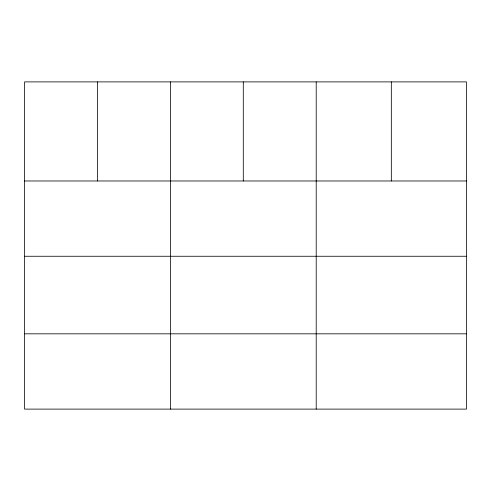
<?xml version="1.0" encoding="UTF-8"?>
<svg xmlns="http://www.w3.org/2000/svg" width="491" height="491" viewBox="0 0 491 491"><rect width="100%" height="100%" fill="white"/><g stroke="black" fill="none" stroke-linecap="round" stroke-linejoin="round"><path stroke-width="0.74" d="M466.45 256.259L466.45 81.893L24.55 81.893L24.55 409.107L466.45 409.107L466.45 256.259L24.55 256.259M24.55 180.976L466.45 180.976M24.55 333.825L466.45 333.825M391.327 81.893L391.327 180.976M316.204 81.893L316.204 409.107M243.29 81.893L243.29 180.976M170.377 81.893L170.377 409.107M97.464 81.893L97.464 180.976"/></g></svg>
